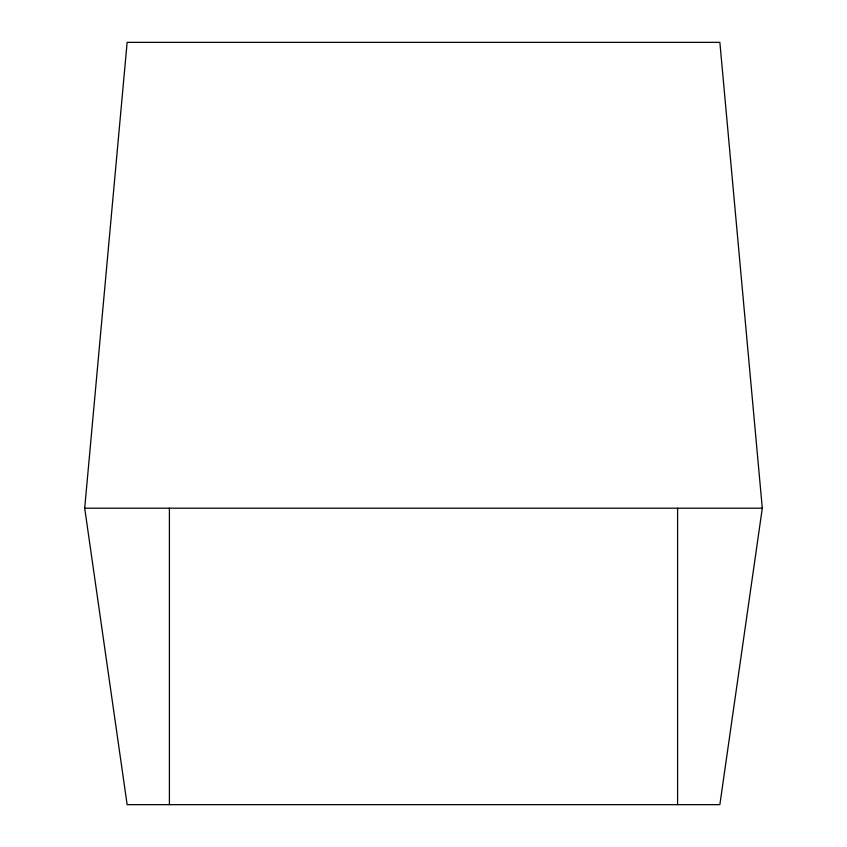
<?xml version="1.0" encoding="UTF-8"?>
<svg xmlns="http://www.w3.org/2000/svg" width="847" height="847" viewBox="0 0 847 847"><rect width="100%" height="100%" fill="white"/><g stroke="black" fill="none" stroke-linecap="round" stroke-linejoin="round"><path stroke-width="1.27" d="M84.7 508.2L127.135 42.35L719.865 42.35L762.3 508.2L719.865 804.65L127.135 804.65L84.7 508.2L762.3 508.2M677.6 508.2L677.6 804.65M169.4 508.2L169.4 804.65"/></g></svg>
